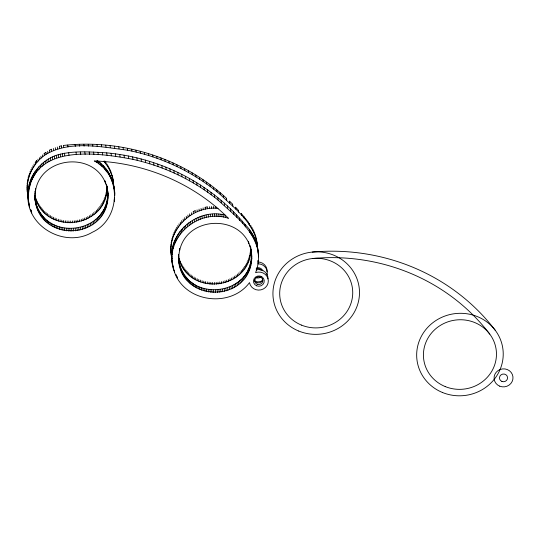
<?xml version="1.0" encoding="UTF-8"?>
<svg xmlns="http://www.w3.org/2000/svg" width="540" height="540" viewBox="0 0 540 540"><rect width="100%" height="100%" fill="white"/><g stroke="black" fill="none" stroke-linecap="round" stroke-linejoin="round"><path stroke-width="0.81" d="M28.148 196.999C24.368 180.799 32.225 163.161 46.109 154.278C70.362 140.238 101.344 146.907 127.642 150.221C161.595 156.938 193.894 172.166 220.327 194.542C235.98 209.77 257.884 225.794 257.512 249.946M27.952 194.751C27.567 177.262 39.906 160.974 56.248 155.317C72.488 150.329 89.984 151.942 106.718 152.854C124.112 154.487 141.305 158.254 157.768 164.093C191.498 176.026 222.116 196.911 245.025 224.451C257.607 236.648 262.042 256.824 255.582 272.66A9.477 9.018 -7.1 0 1 267.941 278.417A9.477 9.018 -7.1 0 1 260.955 289.859A9.477 9.018 -7.1 0 1 249.507 282.609C230.256 308.684 183.506 302.279 173.981 270.614C162.452 239.159 198.032 207.495 228.481 218.342C193.259 182.952 144.052 162.54 94.291 160.974C122.344 175.068 120.596 219.422 92.327 232.261C65.38 248.4 26.069 226.928 27.952 194.751L28.512 201.272M28.262 197.228C30.557 143.336 96.559 152.375 132.948 159.374C163.937 166.178 193.388 180.097 218.059 200.07C233.908 214.934 254.792 229.878 258.309 252.815M35.235 200.495C31.111 153.792 103.781 146.954 108 193.84C109.613 240.746 36.956 244.181 34.823 196.884M34.769 195.601C43.862 236.783 108.857 228.319 106.994 186.151M34.925 198.018C41.465 244.499 113.778 234.542 107.305 187.974L108 193.84M113.778 188.494L113.312 181.251M171.653 256.594L171.882 258.451C165.213 231.538 191.309 205.294 218.059 208.379M172.476 263.567C165.692 234.326 196.958 207.583 225.065 215.062L225.376 217.539M178.754 258.538C179.287 211.984 252.227 211.208 251.768 258.707C249.298 304.574 177.242 302.663 178.45 256.061M178.504 257.053C187.697 298.546 253.24 289.528 250.709 247.03M178.47 256.628C181.454 305.471 257.512 297.769 251.039 249.419L251.735 255.292M35.296 162.243L36.585 160.623M44.172 153.515L45.893 152.314M49.511 150.161L51.395 149.209M193.246 211.606L195.129 210.661M59.346 146.32L61.412 145.834M205.139 207.286L207.232 206.894M63.497 145.442C121.979 138.881 183.168 158.092 226.429 198.227M97.234 160.576C108.635 168.244 114.831 181.859 114.824 195.406M229.534 201.15L232.565 204.134M235.528 207.185L238.424 210.296M241.245 213.462L248.447 222.23M103.7 161.19C109.107 167.272 112.631 175.014 113.549 183.107M173.286 266.841L173.671 268.137M173.09 266.2L172.597 264.236L172.908 266.706M29.032 203.438L29.66 207.225M107.197 187.414L106.981 186.293L107.291 188.771M28.202 198.794L28.87 202.784M257.047 242.703L257.276 244.559M256.77 240.698L257 242.554M257.222 244.715L257.459 246.571M257.715 248.333L258.026 250.81M257.999 250.337L258.485 254.833M256.385 238.707L256.615 240.57M257.337 246.348L257.641 248.825M257.297 246.74L257.533 248.596M258.35 255.204L258.559 256.851M255.899 236.743L256.129 238.599M256.851 244.384L257.155 246.861M255.312 234.806L255.542 236.662M256.264 242.44L256.568 244.917M254.624 232.895L254.853 234.758M255.575 240.536L255.886 243.013M257.843 260.435L258.154 262.913M253.841 231.026L254.07 232.882M254.792 238.66L255.096 241.137M252.956 229.19L253.193 231.053M253.908 236.831L254.219 239.308M251.984 227.407L252.214 229.264M252.936 235.042L253.247 237.519M250.918 225.666L251.147 227.522M251.87 233.3L252.18 235.778M249.993 225.835L249.352 223.439L249.581 225.295M250.715 231.62L251.026 234.097M250.304 231.073L250.607 233.55M248.522 222.352L248.758 224.208M249.473 229.986L249.784 232.463M250.533 246.881L251.026 250.222M251.485 254.516L251.795 256.993M250.405 246.915L250.614 248.562M250.513 248.589L250.742 250.445M251.458 256.23L251.768 258.707M249.912 245.275L250.115 246.929M250.398 250.297L250.628 252.153M251.35 257.931L251.654 260.408M250.196 251.998L250.425 253.854M251.147 259.632L251.451 262.109M248.569 241.259L248.879 243.736M249.905 253.685L250.135 255.542M250.857 261.32L251.168 263.797M249.527 255.359L249.763 257.216M250.479 262.994L250.79 265.471M244.073 216.81L244.303 218.666M245.025 224.451L245.329 226.928M249.068 257.013L249.298 258.876M250.02 264.654L250.331 267.131M248.522 258.647L248.758 260.51M249.473 266.288L249.784 268.765M247.894 260.253L248.13 262.116M248.846 267.894L249.156 270.371M241.319 213.584L241.549 215.44M242.271 221.218L242.582 223.695M247.185 261.832L247.415 263.689M248.137 269.474L248.447 271.951M246.395 263.378L246.625 265.235M247.347 271.013L247.657 273.49M245.525 264.877L245.761 266.74M246.476 272.518L246.787 274.995M238.498 210.411L238.727 212.267M239.45 218.052L239.753 220.529M244.586 266.341L244.816 268.204M245.538 273.983L245.842 276.46M243.567 267.759L243.797 269.622M244.519 275.4L244.829 277.877M235.602 207.299L235.832 209.156M236.554 214.94L236.857 217.418M242.48 269.129L242.71 270.992M243.432 276.77L243.736 279.248M241.319 270.452L241.549 272.309M242.271 278.087L242.582 280.564M232.632 204.248L232.868 206.111M233.584 211.889L233.894 214.367M240.097 271.715L240.327 273.571M241.049 279.349L241.36 281.826M238.808 272.916L239.044 274.772M239.76 280.557L240.071 283.034M229.601 201.265L229.831 203.121M230.553 208.899L230.857 211.376M237.465 274.064L237.695 275.92M238.417 281.698L238.727 284.175M226.496 198.335L226.732 200.198M227.448 205.976L227.759 208.454M236.061 275.144L236.297 277M237.013 282.778L237.323 285.255M234.61 276.156L234.839 278.012M235.562 283.797L235.865 286.274M223.331 195.48L223.56 197.336M224.282 203.114L224.593 205.591M233.105 277.101L233.334 278.957M234.056 284.742L234.367 287.219M231.552 277.978L231.782 279.835M232.504 285.613L232.814 288.09M222.986 214.663L223.297 217.141M220.097 192.685L220.327 194.542M221.049 200.32L221.36 202.797M229.959 278.782L230.189 280.638M230.911 286.416L231.221 288.893M220.894 214.36L221.198 216.837M228.326 279.504L228.562 281.367M229.277 287.145L229.588 289.622M216.803 189.959L217.033 191.815M217.755 197.593L218.059 200.07M218.781 214.157L219.091 216.635M226.665 280.159L226.894 282.015M227.617 287.793L227.921 290.27M213.442 187.299L213.678 189.162M214.394 194.94L214.704 197.417M215.71 206.415L215.939 208.271M216.662 214.049L216.965 216.526M224.964 280.726L225.2 282.582M225.916 288.367L226.226 290.844M223.243 281.219L223.472 283.075M224.195 288.86L224.505 291.337M213.584 206.408L213.813 208.265M214.535 214.049L214.846 216.526M210.026 184.714L210.256 186.57M210.978 192.355L211.288 194.832M221.501 281.63L221.731 283.487M222.453 289.271L222.757 291.749M211.464 206.503L211.694 208.359M212.409 214.144L212.72 216.621M219.733 281.961L219.969 283.817M220.685 289.595L220.995 292.072M206.55 182.196L206.786 184.059M207.502 189.837L207.812 192.314M209.345 206.699L209.574 208.555M210.296 214.333L210.607 216.81M217.958 282.204L218.187 284.067M218.909 289.845L219.22 292.322M207.238 206.989L207.468 208.845M208.19 214.63L208.501 217.107M216.175 282.373L216.405 284.229M217.121 290.007L217.431 292.484M203.02 179.753L203.249 181.616M203.972 187.394L204.282 189.871M205.146 207.38L205.382 209.237M206.098 215.021L206.408 217.499M214.38 282.447L214.61 284.31M215.332 290.088L215.642 292.565M212.591 282.447L212.821 284.303M213.543 290.081L213.847 292.559M199.429 177.383L199.665 179.24M200.381 185.024L200.691 187.501M203.081 207.866L203.31 209.722M204.032 215.507L204.343 217.985M210.803 282.359L211.032 284.216M211.748 289.994L212.058 292.471M201.035 208.454L201.272 210.31M201.987 216.088L202.298 218.565M195.791 175.088L196.02 176.945M196.742 182.729L197.053 185.207M209.021 282.184L209.25 284.047M209.972 289.825L210.276 292.302M199.031 209.129L199.26 210.985M199.982 216.769L200.286 219.247M207.252 281.934L207.482 283.79M208.204 289.568L208.507 292.046M197.053 209.898L197.282 211.754M198.005 217.539L198.315 220.016M192.098 172.868L192.328 174.724M193.05 180.509L193.361 182.986M205.497 281.597L205.726 283.453M206.449 289.231L206.759 291.708M195.122 210.762L195.352 212.618M196.074 218.396L196.378 220.874M203.762 281.178L203.999 283.034M204.714 288.812L205.025 291.29M188.352 170.728L188.588 172.584M189.304 178.362L189.614 180.839M202.054 280.678L202.291 282.535M203.006 288.313L203.317 290.79M193.232 211.714L193.462 213.57M194.184 219.348L194.495 221.825M200.381 280.098L200.61 281.954M201.326 287.732L201.636 290.209M191.396 212.747L191.626 214.603M192.348 220.388L192.652 222.865M198.734 279.437L198.963 281.3M199.685 287.078L199.989 289.555M184.565 168.662L184.795 170.519M185.517 176.297L185.821 178.774M189.607 213.867L189.844 215.723M190.559 221.508L190.87 223.985M197.12 278.707L197.357 280.564M198.072 286.342L198.382 288.819M187.886 215.069L188.116 216.931M188.838 222.71L189.149 225.187M195.554 277.898L195.784 279.754M196.506 285.532L196.816 288.009M180.725 166.671L180.954 168.534M181.676 174.312L181.987 176.789M194.029 277.013L194.258 278.87M194.981 284.654L195.291 287.132M186.226 216.351L186.455 218.207M187.178 223.992L187.481 226.469M192.557 276.062L192.787 277.918M193.502 283.696L193.813 286.173M184.626 217.708L184.862 219.564M185.578 225.342L185.888 227.819M191.133 275.042L191.363 276.899M192.085 282.676L192.388 285.154M176.843 164.768L177.073 166.624M177.795 172.402L178.099 174.879M183.107 219.139L183.337 220.995M184.059 226.773L184.363 229.25M189.763 273.956L189.992 275.812M190.715 281.59L191.018 284.067M188.453 272.801L188.683 274.664M189.405 280.442L189.709 282.92M181.656 220.631L181.886 222.494M182.608 228.272L182.918 230.749M187.204 271.593L187.434 273.449M188.156 279.227L188.46 281.704M172.915 162.938L173.144 164.794M173.867 170.579L174.177 173.056M180.286 222.197L180.515 224.053M181.238 229.831L181.541 232.308M186.017 270.324L186.246 272.18M186.968 277.958L187.279 280.435M184.903 269.001L185.132 270.857M185.855 276.635L186.158 279.113M178.997 223.816L179.226 225.679M179.948 231.458L180.252 233.935M183.857 267.624L184.086 269.487M184.808 275.265L185.112 277.742M182.878 266.2L183.114 268.063M183.829 273.841L184.14 276.318M177.788 225.497L178.018 227.36M178.74 233.138L179.05 235.616M181.98 264.735L182.21 266.591M182.932 272.376L183.242 274.853M168.946 161.197L169.182 163.053M169.898 168.831L170.208 171.308M179.557 248.407L179.759 250.06M176.668 227.232L176.904 229.088M177.62 234.873L177.93 237.35M181.157 263.23L181.393 265.086M182.108 270.864L182.419 273.341M180.414 261.684L180.65 263.54M181.366 269.318L181.676 271.796M179.753 260.098L179.989 261.961M180.704 267.739L181.015 270.216M175.642 229.014L175.871 230.877M176.594 236.655L176.897 239.132M179.172 258.491L179.408 260.348M180.124 266.132L180.434 268.61M178.477 254.354L178.781 256.831M178.679 256.858L178.909 258.714M179.631 264.492L179.941 266.969M179.219 262.838L179.53 265.309M178.511 257.769L179.206 263.635M174.704 230.843L174.933 232.7M175.655 238.484L175.966 240.962M164.943 159.53L165.173 161.386M165.895 167.171L166.199 169.648M173.86 232.713L174.096 234.569M174.812 240.354L175.122 242.831M173.117 234.617L173.347 236.48M174.069 242.257L174.38 244.735M172.469 236.554L172.706 238.41M173.421 244.195L173.732 246.672M177.1 276.365L177.309 278.012M171.923 238.518L172.159 240.374M172.874 246.152L173.185 248.63M176.128 274.577L176.337 276.224M171.484 240.503L171.713 242.359M172.436 248.144L172.739 250.621M160.9 157.95L161.129 159.806M161.852 165.584L162.155 168.061M171.139 242.507L171.369 244.364M172.091 250.142L172.402 252.619M174.46 270.871L174.67 272.525M170.897 244.519L171.133 246.375M171.848 252.16L172.159 254.637M173.779 268.961L173.981 270.614M170.762 246.544L170.998 248.4M171.713 254.178L172.024 256.655M173.191 267.023L173.394 268.677M170.734 248.569L170.964 250.425M171.686 256.203L171.997 258.68M170.809 250.587L171.038 252.443M170.984 252.605L171.214 254.462M171.268 254.61L171.497 256.466M171.761 258.228L172.523 264.722M156.816 156.452L157.046 158.308M157.768 164.093L158.078 166.57M152.705 155.041L152.935 156.897M153.657 162.675L153.961 165.152M148.554 153.711L148.79 155.567M149.506 161.352L149.816 163.829M144.383 152.469L144.612 154.325M145.334 160.11L145.638 162.581M140.177 151.315L140.407 153.171M141.129 158.949L141.44 161.426M135.945 150.242L136.175 152.098M136.897 157.883L137.207 160.36M131.692 149.263L131.922 151.119M132.644 156.897L132.948 159.374M127.413 148.365L127.642 150.221M128.365 155.999L128.675 158.477M123.12 147.555L123.35 149.418M124.065 155.196L124.376 157.673M118.8 146.84L119.03 148.696M119.752 154.474L120.062 156.951M114.467 146.212L114.703 148.068M115.418 153.846L115.729 156.323M110.126 145.665L110.356 147.528M111.078 153.306L111.382 155.783M113.036 179.246L113.265 181.103M113.495 183.263L113.724 185.126M113.987 186.887L114.75 193.381M112.651 177.262L112.88 179.118M113.603 184.896L113.906 187.373M113.643 185.909L113.798 187.144M112.165 175.291L112.394 177.154M113.117 182.932L113.42 185.409M111.578 173.353L111.807 175.21M112.529 180.995L112.833 183.472M114.453 197.795L114.662 199.449M110.889 171.45L111.119 173.306M111.841 179.084L112.151 181.562M114.217 199.814L114.419 201.467M110.106 169.574L110.336 171.43M111.058 177.215L111.368 179.692M109.222 167.744L109.458 169.601M110.174 175.379L110.484 177.856M105.766 145.213L105.995 147.076M106.718 152.854L107.028 155.331M108.25 165.956L108.479 167.812M109.202 173.59L109.512 176.067M107.183 164.214L107.419 166.07M108.135 171.855L108.446 174.332M106.029 162.526L106.265 164.389M106.981 170.168L107.291 172.645M104.787 160.9L105.023 162.756M105.739 168.541L106.049 171.018M104.416 166.968L104.726 169.445M106.88 186.05L107.035 187.285M107.75 193.07L108.061 195.548M106.569 184.64L106.88 187.11M106.778 187.137L107.008 189M107.73 194.778L108.034 197.255M101.399 144.855L101.628 146.711M102.35 152.489L102.654 154.967M106.664 188.845L106.893 190.701M107.615 196.486L107.919 198.963M105.496 181.393L105.806 183.87M106.461 190.546L106.691 192.402M107.413 198.18L107.723 200.657M103.012 165.463L103.322 167.94M104.936 180.637L105.145 182.291M106.171 192.233L106.4 194.09M107.123 199.874L107.433 202.351M105.8 193.907L106.029 195.763M106.745 201.548L107.055 204.025M101.534 164.032L101.844 166.509M105.334 195.568L105.57 197.424M106.286 203.202L106.596 205.679M104.787 197.201L105.023 199.058M105.739 204.835L106.049 207.313M99.981 162.668L100.292 165.145M104.159 198.808L104.395 200.664M105.111 206.442L105.422 208.919M97.018 144.578L97.247 146.435M97.969 152.219L98.28 154.697M103.451 200.381L103.68 202.244M104.402 208.022L104.713 210.499M98.361 161.379L98.665 163.856M102.661 201.926L102.89 203.782M103.613 209.56L103.923 212.038M96.775 160.994L96.977 162.648M101.797 203.431L102.026 205.288M102.749 211.066L103.052 213.543M100.852 204.896L101.081 206.753M101.803 212.531L102.107 215.008M92.637 144.396L92.867 146.252M93.589 152.037L93.892 154.514M99.833 206.314L100.062 208.17M100.784 213.948L101.095 216.425M98.746 207.684L98.975 209.54M99.698 215.318L100.001 217.796M97.585 209L97.821 210.857M98.537 216.635L98.847 219.112M88.25 144.302L88.479 146.158M89.201 151.942L89.505 154.42M96.363 210.263L96.593 212.119M97.315 217.897L97.625 220.374M95.081 211.464L95.31 213.327M96.032 219.105L96.336 221.582M93.731 212.612L93.967 214.468M94.682 220.253L94.993 222.73M83.855 144.302L84.092 146.158M84.807 151.936L85.118 154.413M92.333 213.691L92.563 215.548M93.278 221.333L93.589 223.81M90.875 214.704L91.105 216.567M91.827 222.345L92.138 224.822M89.37 215.649L89.6 217.512M90.322 223.29L90.632 225.767M79.468 144.389L79.697 146.246M80.419 152.024L80.73 154.501M87.817 216.526L88.054 218.383M88.769 224.168L89.08 226.645M86.225 217.33L86.461 219.186M87.176 224.964L87.487 227.441M84.598 218.059L84.827 219.915M85.55 225.693L85.853 228.17M75.08 144.565L75.31 146.421M76.032 152.199L76.336 154.676M82.931 218.707L83.16 220.563M83.882 226.341L84.186 228.818M81.23 219.281L81.466 221.137M82.181 226.915L82.492 229.392M79.508 219.767L79.745 221.63M80.46 227.407L80.77 229.885M77.767 220.178L77.996 222.041M78.719 227.819L79.022 230.297M67.73 145.058L67.959 146.914M68.681 152.692L68.985 155.169M76.005 220.509L76.234 222.365M76.95 228.15L77.261 230.627M74.223 220.759L74.459 222.615M75.175 228.393L75.485 230.87M63.504 145.544L63.734 147.4M64.456 153.178L64.766 155.655M72.441 220.921L72.671 222.777M73.393 228.555L73.697 231.032M61.412 145.928L61.648 147.791M62.363 153.569L62.674 156.047M70.645 221.002L70.882 222.858M71.597 228.636L71.908 231.113M68.857 220.995L69.086 222.851M69.809 228.636L70.112 231.113M59.346 146.421L59.576 148.277M60.298 154.055L60.608 156.533M67.068 220.907L67.297 222.763M68.02 228.548L68.324 231.026M57.308 147.002L57.537 148.858M58.259 154.636L58.563 157.113M65.286 220.739L65.516 222.595M66.238 228.373L66.541 230.85M55.296 147.677L55.526 149.54M56.248 155.317L56.552 157.795M63.517 220.482L63.747 222.338M64.469 228.116L64.773 230.594M53.318 148.446L53.555 150.309M54.27 156.087L54.581 158.564M61.763 220.144L61.992 222.001M62.714 227.779L63.025 230.256M51.388 149.31L51.617 151.166M52.34 156.951L52.643 159.428M60.028 219.726L60.264 221.582M60.98 227.36L61.29 229.838M58.32 219.226L58.556 221.083M59.272 226.861L59.582 229.338M49.498 150.262L49.727 152.118M50.45 157.896L50.76 160.373M56.646 218.646L56.876 220.502M57.598 226.287L57.902 228.764M47.662 151.294L47.891 153.158M48.614 158.936L48.917 161.413M54.999 217.991L55.228 219.847M55.951 225.626L56.261 228.103M45.88 152.415L46.109 154.278M46.825 160.056L47.135 162.533M53.386 217.256L53.622 219.112M54.338 224.89L54.648 227.367M44.152 153.623L44.381 155.48M45.103 161.258L45.414 163.735M51.82 216.446L52.049 218.302M52.772 224.087L53.082 226.557M50.294 215.561L50.531 217.424M51.246 223.202L51.556 225.679M42.491 154.899L42.721 156.762M43.443 162.54L43.753 165.017M48.823 214.61L49.052 216.466M49.775 222.251L50.078 224.728M40.898 156.256L41.128 158.112M41.85 163.897L42.154 166.374M47.399 213.59L47.628 215.447M48.35 221.231L48.654 223.702M39.373 157.687L39.602 159.543M40.325 165.321L40.628 167.798M46.028 212.504L46.258 214.36M46.98 220.138L47.291 222.615M44.719 211.356L44.948 213.212M45.671 218.99L45.974 221.468M37.922 159.185L38.151 161.042M38.873 166.82L39.184 169.297M43.47 210.141L43.7 211.997M44.422 217.782L44.726 220.259M36.551 160.744L36.781 162.601M37.503 168.386L37.814 170.863M42.282 208.872L42.518 210.728M43.234 216.513L43.544 218.99M41.168 207.549L41.398 209.405M42.12 215.19L42.424 217.667M35.262 162.371L35.492 164.228M36.214 170.006L36.518 172.483M40.122 206.179L40.352 208.035M41.074 213.813L41.377 216.29M34.054 164.052L34.283 165.908M35.006 171.686L35.316 174.163M39.143 204.755L39.38 206.611M40.095 212.389L40.406 214.866M38.245 203.283L38.482 205.146M39.197 210.924L39.508 213.401M32.933 165.78L33.169 167.643M33.885 173.421L34.196 175.898M37.422 201.778L37.658 203.634M38.374 209.412L38.684 211.889M35.451 188.636L35.654 190.282M36.68 200.232L36.916 202.088M37.631 207.866L37.942 210.344M36.018 198.653L36.254 200.509M36.97 206.287L37.28 208.764M31.907 167.569L32.137 169.425M32.859 175.203L33.169 177.68M34.857 191.194L35.161 193.671M35.444 197.039L35.674 198.902M36.389 204.68L36.7 207.157M34.843 193.725L35.046 195.379M34.945 195.406L35.174 197.262M35.897 203.04L36.207 205.517M34.816 195.44L35.026 197.087M35.485 201.386L35.795 203.863M34.877 197.141L35.087 198.794M35.161 199.706L35.471 202.183M30.969 169.398L31.205 171.254M31.921 177.032L32.231 179.51M30.132 171.261L30.361 173.124M31.084 178.902L31.388 181.379M29.383 173.171L29.619 175.028M30.335 180.806L30.645 183.283M28.742 175.102L28.971 176.965M29.686 182.743L29.997 185.22M28.195 177.066L28.424 178.922M29.147 184.707L29.45 187.184M27.749 179.05L27.979 180.913M28.701 186.691L29.005 189.169M31.415 210.465L31.718 212.942M27.405 181.055L27.634 182.912M28.357 188.69L28.667 191.167M30.733 209.419L30.935 211.073M27.169 183.067L27.398 184.93M28.12 190.708L28.424 193.185M27.034 185.092L27.263 186.948M27.986 192.726L28.289 195.203M27 187.117L27.23 188.973M28.971 203.607L29.174 205.261M27.074 189.135L27.304 190.998M27.533 193.158L27.763 195.014M28.026 196.776L28.337 199.253M28.485 200.792L28.789 203.269M27.25 191.153L27.479 193.01M258.174 252.356L258.248 254.374M312.248 252.085A204.586 194.684 -7.1 0 1 495.281 330.338M312.863 258.491A197.721 188.15 -7.1 0 1 489.76 334.118M257.972 261.947A9.477 9.018 -7.1 0 1 267.037 271.654M261.103 276.899A5.413 5.15 -7.1 0 1 255.569 277.54M256.723 267.793A5.413 5.15 -7.1 0 1 262.811 270.749M256.19 268.873A4.064 3.861 -7.1 0 1 261.238 270.351M257.742 263.803A9.477 9.018 -7.1 0 1 267.043 274.826M262.784 280.463A9.477 9.018 -7.1 0 1 254.732 281.387M256.163 269.906A9.477 9.018 -7.1 0 1 268.016 278.849M262.615 278.37A4.064 3.861 -7.1 0 1 259.24 282.832A4.064 3.861 -7.1 0 1 254.597 279.673M256.675 285.829A5.413 5.15 -7.1 0 0 264.242 280.463A5.413 5.15 -7.1 0 0 255.67 276.959A5.413 5.15 -7.1 0 0 256.675 285.829M257.175 284.222A4.064 3.861 -7.1 0 0 262.845 280.199A4.064 3.861 -7.1 0 0 256.412 277.574A4.064 3.861 -7.1 0 0 257.175 284.222M298.742 331.047A43.315 41.222 -7.1 0 0 359.242 288.151A43.315 41.222 -7.1 0 0 290.648 260.111A43.315 41.222 -7.1 0 0 298.742 331.047M301.475 325.114A36.544 34.776 -7.1 0 0 352.519 288.927A36.544 34.776 -7.1 0 0 294.644 265.268A36.544 34.776 -7.1 0 0 301.475 325.114M442.476 392.499A43.315 41.222 -7.1 0 0 502.976 349.603A43.315 41.222 -7.1 0 0 434.383 321.563A43.315 41.222 -7.1 0 0 442.476 392.499M445.203 386.566A36.544 34.776 -7.1 0 0 496.253 350.372A36.544 34.776 -7.1 0 0 438.379 326.714A36.544 34.776 -7.1 0 0 445.203 386.566M499.709 386.168A9.477 9.018 -7.1 0 0 512.946 376.785A9.477 9.018 -7.1 0 0 497.941 370.656A9.477 9.018 -7.1 0 0 499.709 386.168M501.896 381.429A4.064 3.861 -7.1 0 0 507.566 377.406A4.064 3.861 -7.1 0 0 501.134 374.78A4.064 3.861 -7.1 0 0 501.896 381.429"/></g></svg>
